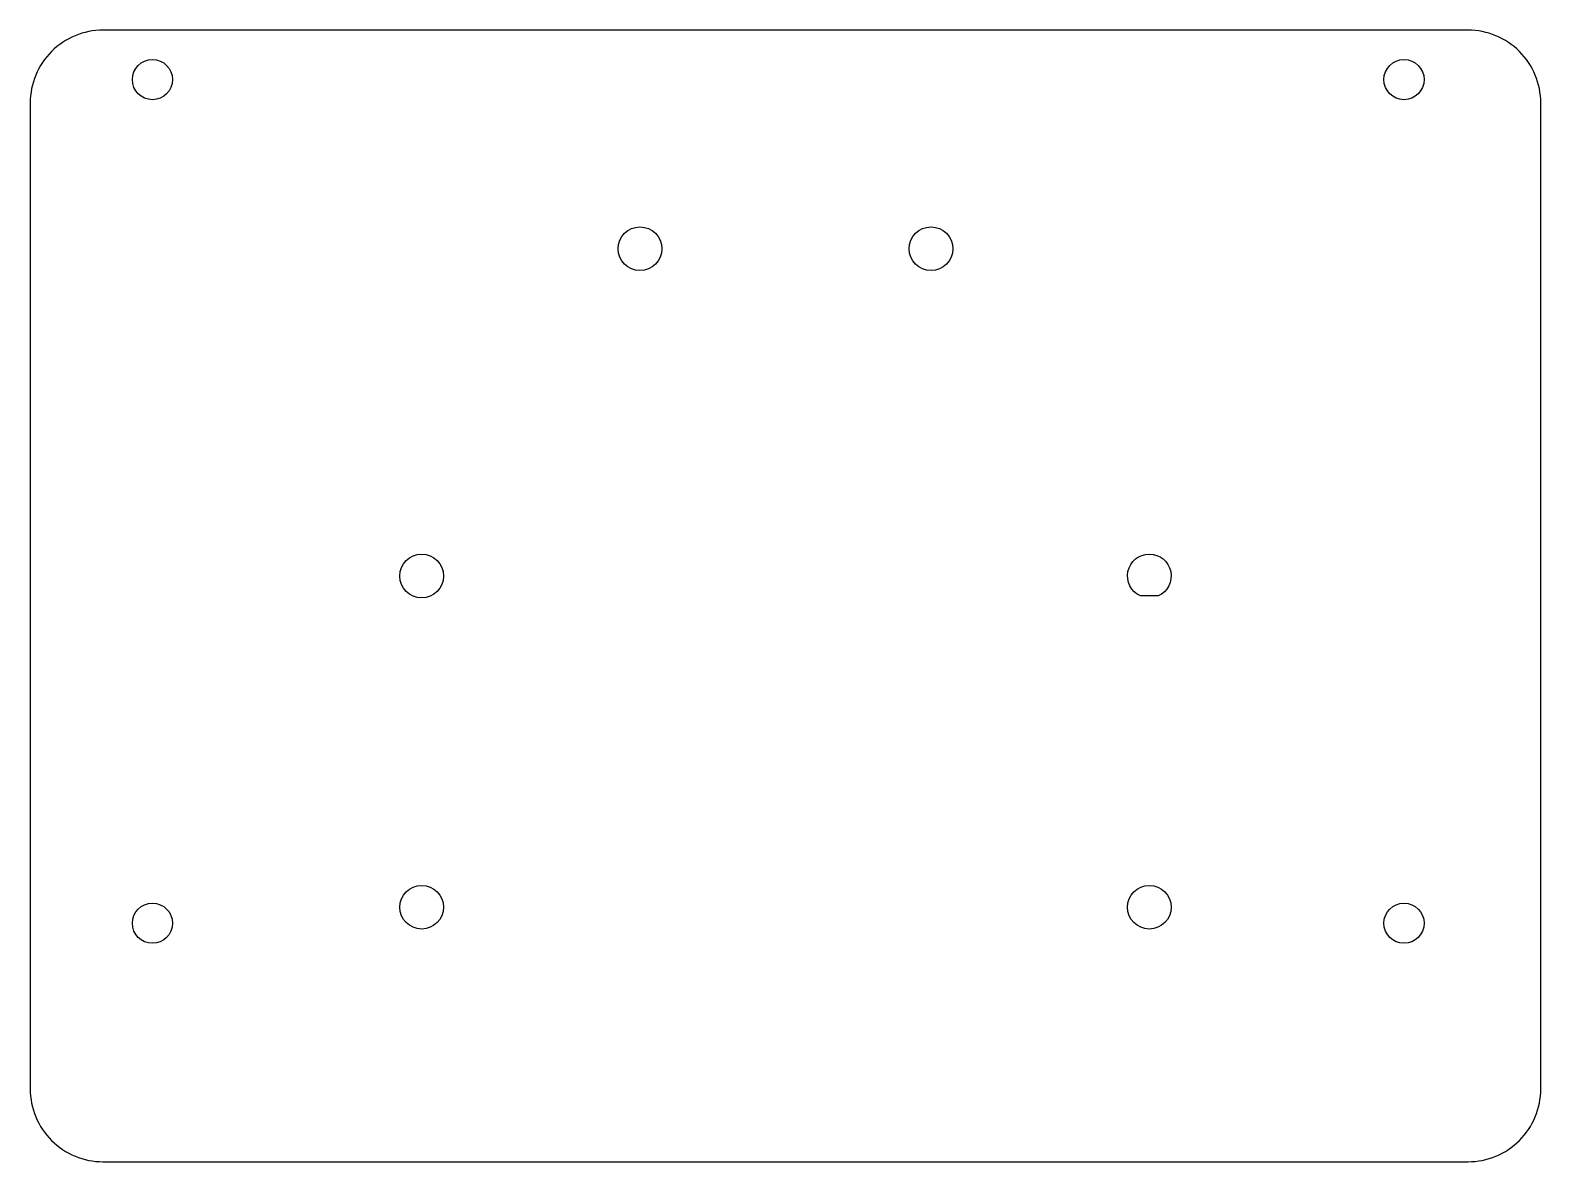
# Model space of a CAD drawing. Header units: millimetres. Extents: x 24 to 128, y -61 to 17.
import ezdxf

# ---------------------------------------------------------------- set-up
doc = ezdxf.new("R2010")
doc.units = ezdxf.units.MM

msp = doc.modelspace()

# ---------------------------------------------------------------- linework, layer by layer
for points in [[(123.3, 17.03), (29.5, 17.03, 0.414214), (24.5, 12.03), (24.5, -55.77, 0.414214), (29.5, -60.77), (123.3, -60.77, 0.414214), (128.3, -55.77), (128.3, 12.03, 0.414214)], [(102, -21.87), (100.8, -21.87, -4.795832)]]:
    msp.add_lwpolyline(points, format="xyb", close=True)
for centre, radius in [((32.9, 13.63), 1.38), ((118.9, 13.63), 1.38), ((66.4, 2), 1.5), ((86.4, 2), 1.5), ((51.4, -20.5), 1.5), ((51.4, -43.27), 1.5), ((101.4, -43.27), 1.5), ((32.9, -44.37), 1.38), ((118.9, -44.37), 1.38)]:
    msp.add_circle(centre, radius)

doc.saveas('drawing.dxf')
